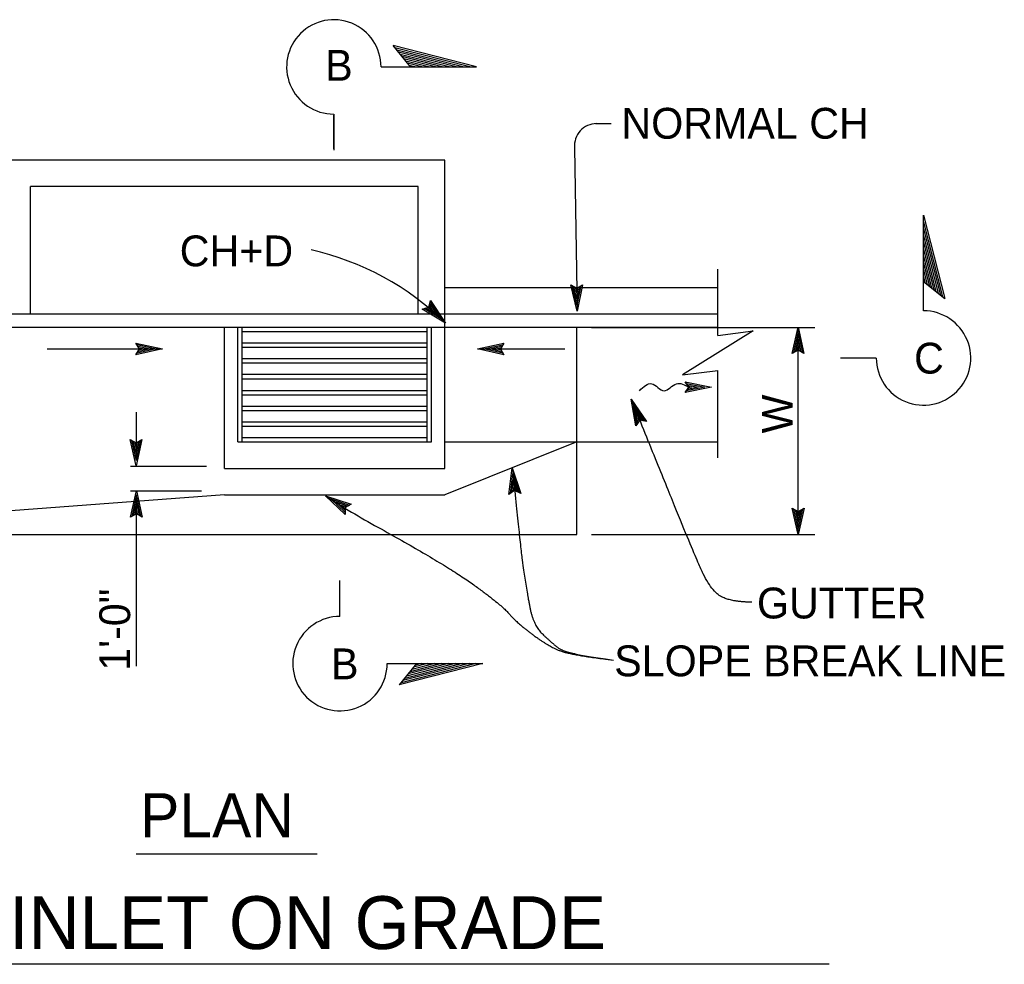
# Model space of a CAD drawing. Extents: x -894 to 866, y -476 to 714.
# Drawn here: x -654 to -430.5, y -60.1 to 154.4 of the extents above; entities that cross this region are included whole.
import ezdxf

# ---------------------------------------------------------------- set-up
doc = ezdxf.new("R2010")
doc.units = 0
for name, color, linetype in [('22 Misc Cnst Det', 7, 'Continuous'), ('56 Stage 3 Anno', 7, 'Continuous'), ('57 Undefined', 7, 'Continuous'), ('60 Nongeo Data', 7, 'Continuous')]:
    doc.layers.add(name, color=color, linetype=linetype)

msp = doc.modelspace()

# ---------------------------------------------------------------- linework, layer by layer
at = {"layer": '22 Misc Cnst Det'}
for p, q in [((-550.2756, 143.6351), (-569.2232, 148.4669)), ((-565.3097, 143.6351), (-569.2232, 148.4669)), ((-551.834, 143.6351), (-568.8174, 147.9659)), ((-553.3903, 143.6351), (-568.4124, 147.4657)), ((-554.9488, 143.6351), (-568.0067, 146.9647)), ((-556.5062, 143.6351), (-567.6013, 146.4641)), ((-558.0647, 143.6351), (-567.1952, 145.9631)), ((-559.6239, 143.6351), (-566.7902, 145.4625)), ((-571.9806, 143.6351), (-550.2756, 143.6351)), ((-561.1824, 143.6351), (-566.384, 144.9615)), ((-562.7406, 143.6351), (-565.9787, 144.4608)), ((-564.299, 143.6351), (-565.5729, 143.9598)), ((-582.6958, 132.9195), (-582.6958, 124.7685)), ((-448.8171, 109.9731), (-443.9852, 91.0255)), ((-448.8171, 88.2681), (-448.8171, 109.9731)), ((-448.8171, 108.4169), (-444.4858, 91.4309)), ((-448.8171, 106.8584), (-444.9864, 91.8362)), ((-448.8171, 105.2999), (-445.4874, 92.242)), ((-448.8171, 103.7425), (-445.9881, 92.6474)), ((-448.8171, 102.184), (-446.4891, 93.0535)), ((-448.8171, 100.6247), (-446.9897, 93.4585)), ((-448.8171, 99.0662), (-447.4907, 93.8646)), ((-448.8171, 97.5081), (-447.9913, 94.27)), ((-448.8171, 95.9496), (-448.4923, 94.6757)), ((-448.8171, 94.939), (-443.9852, 91.0255)), ((-459.5327, 77.5529), (-467.6837, 77.5529)), ((-581.2997, 18.8831), (-581.2997, 27.0341)), ((-570.5845, 8.1675), (-548.8795, 8.1675)), ((-548.8795, 8.1675), (-567.8271, 3.3356)), ((-563.9136, 8.1675), (-567.8271, 3.3356)), ((-550.4357, 8.1675), (-567.4217, 3.8362)), ((-551.9942, 8.1675), (-567.0164, 4.3368)), ((-553.5527, 8.1675), (-566.6106, 4.8378)), ((-555.1101, 8.1675), (-566.2052, 5.3385)), ((-556.6686, 8.1675), (-565.7991, 5.8395)), ((-558.2279, 8.1675), (-565.3941, 6.3401)), ((-559.7864, 8.1675), (-564.988, 6.8411)), ((-561.3445, 8.1675), (-564.5826, 7.3417)), ((-562.903, 8.1675), (-564.1769, 7.8427))]:
    msp.add_line(p, q, dxfattribs=at)
for centre, start, end in [((-582.6955, 143.6348), 0.000036, 270.000533), ((-448.817, 77.5529), 179.999467, 89.999964), ((-581.2998, 8.1675), 89.999467, 359.999964)]:
    msp.add_arc(centre, 10.7155, start, end, dxfattribs=at)
at = {"layer": '56 Stage 3 Anno'}
for p, q in [((-582.7383, 132.6718), (-582.7383, 124.9978)), ((-523.2944, 130.7592), (-519.7208, 130.7592)), ((-528.0318, 125.2864), (-527.4857, 88.1786)), ((-527.4857, 88.1786), (-528.9038, 94.1585)), ((-528.9038, 94.1581), (-528.9038, 94.1581)), ((-528.9038, 94.1581), (-527.5621, 93.3778)), ((-527.5093, 89.5692), (-528.5408, 93.929)), ((-527.5621, 93.3778), (-526.2341, 94.1975)), ((-526.5865, 93.9758), (-527.5054, 89.5581)), ((-526.2341, 94.1975), (-527.4857, 88.1786)), ((-526.2341, 94.1975), (-526.2341, 94.1975)), ((-527.5243, 90.9412), (-528.192, 93.7566)), ((-527.5432, 92.3223), (-527.829, 93.527)), ((-527.2869, 93.5554), (-527.5432, 92.3223)), ((-526.9428, 93.7369), (-527.5243, 90.9412)), ((-561.1057, 89.0814), (-560.762, 90.6034)), ((-560.9285, 89.7747), (-559.3384, 87.403)), ((-560.8502, 90.1963), (-558.3372, 86.4491)), ((-560.762, 90.6034), (-560.762, 90.6034)), ((-560.762, 90.6034), (-557.338, 85.4975)), ((-557.338, 85.4975), (-562.6022, 88.6688)), ((-562.6018, 88.6688), (-561.1057, 89.0814)), ((-562.6018, 88.6688), (-562.6018, 88.6688)), ((-558.3482, 86.4534), (-562.1841, 88.7672)), ((-559.3384, 87.403), (-561.8167, 88.8963)), ((-560.3384, 88.3558), (-561.399, 88.9948)), ((-561.04, 89.4022), (-560.3384, 88.3558)), ((-527.4857, 88.1786), (-527.4857, 88.1786)), ((-557.338, 85.4975), (-557.338, 85.4975)), ((-524.2038, 84.4963), (-473.5283, 84.4963)), ((-478.6279, 78.5593), (-477.2882, 84.5593)), ((-478.272, 78.7755), (-477.2886, 83.1794)), ((-477.2882, 84.5593), (-477.2882, 84.5593)), ((-477.2882, 84.5593), (-475.9579, 78.559)), ((-477.2882, 37.4964), (-477.2882, 84.229)), ((-477.2846, 83.168), (-476.3173, 78.794)), ((-626.8068, 79.6074), (-627.6068, 80.9475)), ((-627.6068, 80.9475), (-627.6068, 80.9475)), ((-627.6068, 80.9475), (-621.6068, 79.6074)), ((-627.3902, 80.5916), (-622.9867, 79.6082)), ((-550.0742, 79.6074), (-544.0739, 80.9377)), ((-548.6829, 79.6109), (-544.3089, 80.5782)), ((-544.0743, 80.9377), (-544.8742, 79.6074)), ((-544.0743, 80.9373), (-544.0743, 80.9373)), ((-477.9126, 79.0093), (-477.2901, 81.7963)), ((-477.2901, 81.7963), (-476.6638, 78.9712)), ((-647.7953, 79.6074), (-621.6068, 79.6074)), ((-621.6068, 79.6074), (-627.6068, 78.2775)), ((-627.6068, 78.2775), (-626.8068, 79.6074)), ((-627.6068, 78.2775), (-627.6068, 78.2775)), ((-622.9977, 79.6038), (-627.3721, 78.6365)), ((-624.3698, 79.6097), (-627.1946, 78.9834)), ((-627.1564, 80.2318), (-624.3698, 79.6097)), ((-626.9804, 79.8853), (-625.7509, 79.6105)), ((-625.7509, 79.6105), (-626.9599, 79.3428)), ((-621.6068, 79.6074), (-621.6068, 79.6074)), ((-550.0742, 79.6074), (-530.2455, 79.6074)), ((-544.0743, 78.2676), (-550.0742, 79.6074)), ((-550.0742, 79.6074), (-550.0742, 79.6074)), ((-544.2904, 78.6235), (-548.6943, 79.607)), ((-547.3113, 79.6054), (-544.4861, 80.2314)), ((-544.5243, 78.983), (-547.3113, 79.6054)), ((-545.9298, 79.6042), (-544.7211, 79.8723)), ((-544.7006, 79.3298), (-545.9298, 79.6042)), ((-544.8742, 79.6074), (-544.0743, 78.2676)), ((-544.0743, 78.2676), (-544.0743, 78.2676)), ((-477.2882, 79.3593), (-478.6279, 78.5593)), ((-478.6279, 78.5593), (-478.6279, 78.5593)), ((-477.5657, 79.1857), (-477.2913, 80.4149)), ((-477.2913, 80.4149), (-477.0232, 79.2062)), ((-475.9579, 78.5593), (-477.2882, 79.3593)), ((-475.9579, 78.5593), (-475.9579, 78.5593)), ((-514.157, 62.1713), (-515.1623, 68.2362)), ((-515.1623, 68.2362), (-515.1623, 68.2362)), ((-515.1623, 68.2362), (-511.682, 63.171)), ((-627.5292, 54.2661), (-627.5292, 65.2617)), ((-513.9088, 62.505), (-514.6462, 66.9563)), ((-514.6377, 66.9479), (-512.1028, 63.2541)), ((-513.6627, 62.8567), (-514.1289, 65.6737)), ((-514.1289, 65.6737), (-512.4905, 63.289)), ((-513.2147, 63.4147), (-514.157, 62.1713)), ((-513.4074, 63.1495), (-513.6131, 64.3925)), ((-513.6131, 64.3925), (-512.912, 63.3718)), ((-511.682, 63.171), (-513.2147, 63.4147)), ((-511.682, 63.171), (-511.682, 63.171)), ((-514.157, 62.1713), (-514.157, 62.1713)), ((-627.5989, 53.0873), (-628.9288, 59.0873)), ((-628.9288, 59.0873), (-628.9288, 59.0873)), ((-628.9288, 59.0873), (-627.5989, 58.2873)), ((-627.602, 54.4783), (-628.5694, 58.8527)), ((-627.5965, 55.8503), (-628.2229, 58.6751)), ((-627.5953, 57.2314), (-627.8635, 58.4405)), ((-627.5989, 58.2873), (-626.2587, 59.0873)), ((-626.2587, 59.0873), (-627.5989, 53.0873)), ((-626.6146, 58.8708), (-627.5981, 54.4673)), ((-626.9741, 58.6369), (-627.5965, 55.8503)), ((-627.3209, 58.461), (-627.5953, 57.2314)), ((-626.2587, 59.0873), (-626.2587, 59.0873)), ((-628.8831, 53.0307), (-611.582, 53.0307)), ((-627.5989, 53.0873), (-627.5989, 53.0873)), ((-542.9306, 46.5405), (-542.1719, 52.6413)), ((-542.1719, 52.6413), (-542.1719, 52.6413)), ((-542.1719, 52.6413), (-540.2731, 46.7964)), ((-542.5971, 46.7901), (-542.04, 51.2677)), ((-542.2617, 47.0574), (-541.9093, 49.8909)), ((-542.0349, 51.257), (-540.653, 46.9956)), ((-541.9093, 49.8909), (-541.0152, 47.1389)), ((-628.8831, 47.433), (-612.7044, 47.433)), ((-628.8674, 41.3897), (-627.5272, 47.3897)), ((-627.5272, 47.3897), (-627.5272, 47.3897)), ((-627.5272, 47.3897), (-626.1973, 41.3893)), ((-541.6735, 47.4653), (-542.9306, 46.5405)), ((-541.9333, 47.2661), (-541.7778, 48.5161)), ((-541.7778, 48.5161), (-541.3955, 47.3381)), ((-540.2731, 46.7964), (-541.6735, 47.4653)), ((-628.5115, 41.6063), (-627.528, 46.0098)), ((-627.5237, 45.9988), (-626.5564, 41.6244)), ((-627.4575, 7.6145), (-627.4575, 46.509)), ((-580.1242, 42.0535), (-584.5738, 46.2956)), ((-584.5738, 46.2956), (-584.5738, 46.2956)), ((-584.5738, 46.2956), (-578.747, 44.3413)), ((-580.1261, 42.47), (-583.3919, 45.5834)), ((-583.3805, 45.5811), (-579.1336, 44.1543)), ((-580.1411, 42.8988), (-582.2076, 44.8689)), ((-582.2076, 44.8689), (-579.4643, 43.9488)), ((-542.9306, 46.5405), (-542.9306, 46.5405)), ((-540.2731, 46.7964), (-540.2731, 46.7964)), ((-628.1516, 41.8397), (-627.5296, 44.6267)), ((-627.8052, 42.0161), (-627.5304, 43.2452)), ((-627.5304, 43.2452), (-627.2627, 42.0366)), ((-627.5296, 44.6267), (-626.9032, 41.8015)), ((-580.1132, 43.2866), (-581.025, 44.1559)), ((-581.025, 44.1559), (-579.851, 43.7622)), ((-580.1187, 43.6141), (-580.1242, 42.0535)), ((-578.7474, 44.3413), (-580.1187, 43.6141)), ((-578.7474, 44.3413), (-578.7474, 44.3413)), ((-477.2882, 37.4964), (-478.6181, 43.4964)), ((-478.6181, 43.4964), (-478.6181, 43.4964)), ((-478.6181, 43.4964), (-477.2882, 42.6964)), ((-477.2917, 38.8874), (-478.2586, 43.2618)), ((-477.2858, 40.2594), (-477.9122, 43.0842)), ((-477.285, 41.6405), (-477.5527, 42.8496)), ((-477.2882, 42.6964), (-475.948, 43.4964)), ((-475.948, 43.4964), (-477.2882, 37.4964)), ((-476.3039, 43.2799), (-477.2874, 38.8764)), ((-476.6634, 43.046), (-477.2858, 40.2594)), ((-477.0102, 42.87), (-477.285, 41.6405)), ((-475.948, 43.4964), (-475.948, 43.4964)), ((-627.5272, 42.1897), (-628.8674, 41.3897)), ((-628.8674, 41.3897), (-628.8674, 41.3897)), ((-626.1973, 41.3897), (-627.5272, 42.1897)), ((-626.1973, 41.3897), (-626.1973, 41.3897)), ((-580.1242, 42.0535), (-580.1242, 42.0535)), ((-524.2038, 37.4964), (-473.5283, 37.4964)), ((-477.2882, 37.4964), (-477.2882, 37.4964))]:
    msp.add_line(p, q, dxfattribs=at)
for centre, radius, start, end in [((-523.0542, 125.7593), 5, 90, 185.527653), ((-602.058, 39.6885), 64.0184, 45.689039, 77.179117), ((-488.979, 191.6608), 173.9812, 236.670331, 241.246894)]:
    msp.add_arc(centre, radius, start, end, dxfattribs=at)
for points in [[(-487.7773, 22.1301), (-492.2302, 22.1301), (-497.1283, 24.5802), (-502.0264, 35.7169), (-515.1623, 68.2362)], [(-542.1719, 52.6413), (-540.3208, 34.1577), (-538.985, 25.0256), (-537.4265, 17.0072), (-533.6416, 13.2207), (-529.8567, 10.3251), (-519.1699, 8.9887)], [(-572.6702, 39.1314), (-556.7964, 30.3713), (-544.3284, 21.2391), (-541.4341, 17.6754), (-534.3095, 12.3297), (-528.9661, 10.1024), (-519.1699, 8.9887)]]:
    msp.add_open_spline(points, degree=2, dxfattribs=at)
at = {"layer": '57 Undefined'}
for p, q in [((-627.6012, -34.9849), (-586.4448, -34.9849)), ((-470.2285, -60.0785), (-741.442, -60.0785))]:
    msp.add_line(p, q, dxfattribs=at)
at = {"layer": '60 Nongeo Data'}
for p, q in [((-557.4982, 122.4963), (-657.5232, 122.4963)), ((-557.5234, 52.4964), (-557.5234, 122.4963)), ((-563.5234, 116.4963), (-651.5232, 116.4963)), ((-651.5232, 87.4963), (-651.5232, 116.4963)), ((-563.5234, 87.4963), (-563.5234, 116.4963)), ((-495.5236, 93.5979), (-495.5236, 97.7337)), ((-495.5236, 93.4963), (-557.5234, 93.4963)), ((-495.5236, 82.6979), (-495.5236, 93.6979)), ((-495.5236, 87.4963), (-749.4199, 87.4963)), ((-495.5236, 84.4963), (-677.6492, 84.4963)), ((-607.5233, 52.4964), (-607.5233, 84.4963)), ((-604.5233, 58.4964), (-604.5233, 84.4963)), ((-603.5233, 58.4964), (-603.5233, 84.4963)), ((-561.5234, 83.4963), (-603.5233, 83.4963)), ((-561.5234, 58.4964), (-561.5234, 84.4963)), ((-560.5234, 58.4964), (-560.5234, 84.4963)), ((-527.5235, 37.4964), (-527.5235, 84.4963)), ((-561.5234, 80.9255), (-603.5233, 80.9255)), ((-561.5234, 79.9255), (-603.5233, 79.9255)), ((-561.5234, 77.3542), (-603.5233, 77.3542)), ((-561.5234, 76.3542), (-603.5233, 76.3542)), ((-561.5234, 73.7834), (-603.5233, 73.7834)), ((-495.5236, 63.698), (-495.5236, 74.6979)), ((-561.5234, 72.7834), (-603.5233, 72.7834)), ((-502.9239, 72.1227), (-496.924, 70.9227)), ((-502.1239, 70.9227), (-502.9239, 72.1227)), ((-502.6885, 71.7696), (-498.4535, 70.9227)), ((-603.5233, 70.2094), (-561.5234, 70.2094)), ((-496.924, 70.9227), (-502.9239, 69.7227)), ((-502.9239, 69.7227), (-502.1239, 70.9227)), ((-502.9239, 69.7227), (-502.9239, 69.7227)), ((-498.4535, 70.9227), (-502.6751, 70.0783)), ((-502.4535, 71.4168), (-499.983, 70.9227)), ((-499.983, 70.9227), (-502.4452, 70.4302)), ((-502.218, 71.0637), (-501.5125, 70.9227)), ((-501.5125, 70.9227), (-502.1964, 70.7857)), ((-502.1239, 70.9227), (-502.1239, 70.9227)), ((-496.924, 70.9227), (-496.924, 70.9227)), ((-603.5233, 69.2094), (-561.5234, 69.2094)), ((-603.5233, 66.6385), (-561.5234, 66.6385)), ((-603.5233, 65.6385), (-561.5234, 65.6385)), ((-603.5233, 63.0673), (-561.5234, 63.0673)), ((-495.5236, 54.8763), (-495.5236, 63.698)), ((-603.5233, 62.0673), (-561.5234, 62.0673)), ((-604.5233, 58.4964), (-560.5234, 58.4964)), ((-603.5233, 59.4964), (-561.5234, 59.4964)), ((-527.5235, 58.4964), (-557.5234, 46.4964)), ((-557.5234, 58.4964), (-495.5236, 58.4964)), ((-607.5233, 52.4964), (-557.5234, 52.4964)), ((-607.5233, 46.4964), (-727.5231, 37.4964)), ((-607.5233, 46.4964), (-557.5234, 46.4964)), ((-727.5231, 37.4964), (-527.5235, 37.4964))]:
    msp.add_line(p, q, dxfattribs=at)
msp.add_lwpolyline([(-495.5236, 82.6979), (-487.5236, 83.6979), (-503.5235, 73.6979), (-495.5236, 74.6979)], dxfattribs=at)
msp.add_spline([(-513.3239, 70.1227), (-510.5239, 71.7227), (-507.7239, 70.1227), (-504.9239, 71.7227), (-502.1239, 70.9227)], degree=3, dxfattribs=at)

# ---------------------------------------------------------------- texts
at = {"layer": '56 Stage 3 Anno'}
for s, p in [('B', (-584.6499, 140.4886)), ('C', (-450.9592, 74.0171)), ('B', (-583.3399, 4.6174))]:
    msp.add_text(s, height=7, dxfattribs=at).set_placement(p)
at = {"layer": '57 Undefined'}
for s, height, p in [('NORMAL CH', 7, (-517.4058, 127.3376)), ('CH+D', 7, (-617.6817, 98.3694)), ('GUTTER', 7, (-486.6285, 18.4349)), ('SLOPE BREAK LINE', 7, (-519.0396, 5.3063)), ('PLAN', 10, (-626.6804, -31.256)), ('TYPE GOL INLET ON GRADE', 12, (-741.1562, -56.6217))]:
    msp.add_text(s, height=height, dxfattribs=at).set_placement(p)
for s, p in [('W', (-478.5232, 60.4306)), ('1\'-0"', (-628.9322, 6.5564))]:
    msp.add_text(s, height=7, rotation=90, dxfattribs=at).set_placement(p)

doc.saveas('drawing.dxf')
